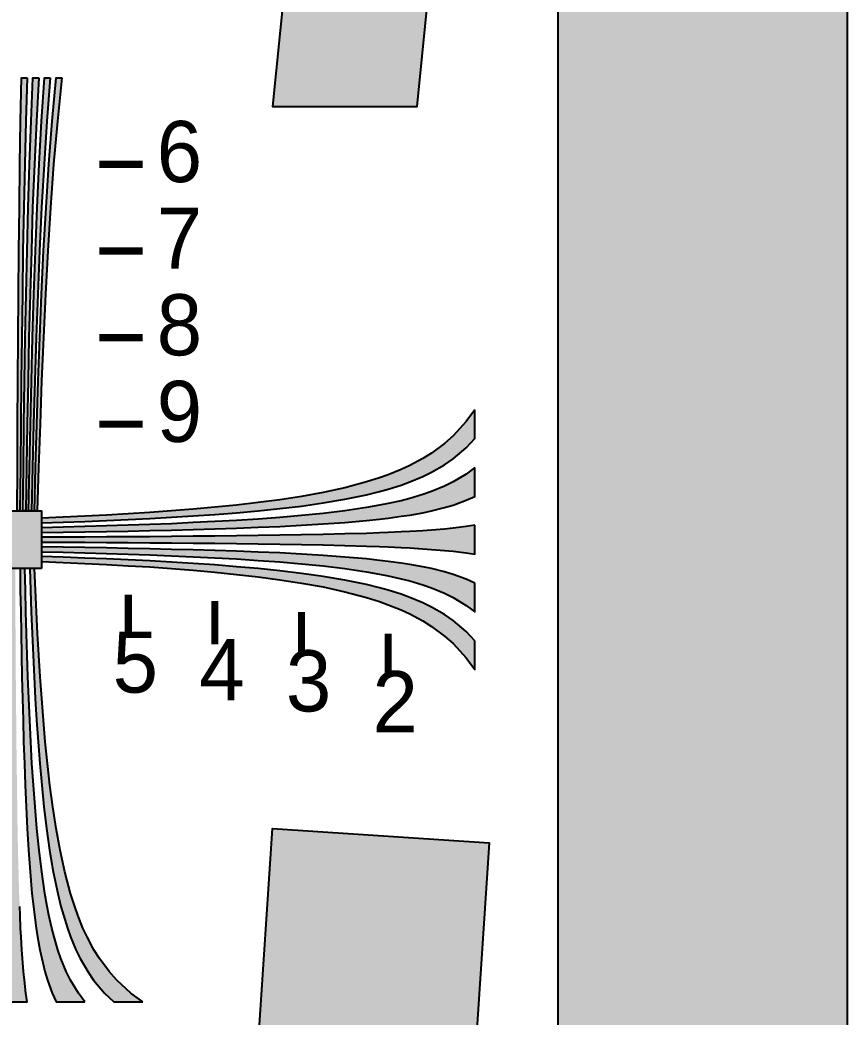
# Model space of a CAD drawing. Header units: millimetres. Extents: x 0 to 297, y 0 to 210.
# Drawn here: x 246.9 to 297, y 32.3 to 92.7 of the extents above; entities that cross this region are included whole.
import ezdxf

# ---------------------------------------------------------------- set-up
doc = ezdxf.new("R2010")
doc.units = ezdxf.units.MM
for name, color, linetype in [('FRAME', 7, 'Continuous'), ('GLUE', 1, 'Continuous'), ('LABELS', 7, 'Continuous'), ('PERIPHERY', 7, 'Continuous'), ('SFR', 7, 'Continuous')]:
    doc.layers.add(name, color=color, linetype=linetype)

msp = doc.modelspace()

# ---------------------------------------------------------------- hatches: boundary and pattern name
at = {"layer": 'FRAME', "true_color": 0x000000}
h = msp.add_hatch(color=7, dxfattribs=at)
h.dxf.hatch_style = 1
h.paths.add_polyline_path([(279.5, 192.5), (297, 192.5), (297, 17.5), (279.5, 17.5), (279.5, 192.5)])
at = {"layer": 'PERIPHERY', "true_color": 0x000000}
h = msp.add_hatch(color=7, dxfattribs=at)
h.dxf.hatch_style = 1
h.paths.add_polyline_path([(247.317, 89.25), (247.238, 86.625), (247.168, 84), (247.116, 81.375), (247.063, 78.75), (247.028, 76.125), (246.984, 73.5), (246.958, 70.875), (246.932, 68.25), (246.905, 65.625), (246.879, 63), (246.704, 63), (246.722, 65.625), (246.73, 68.25), (246.748, 70.875), (246.766, 73.5), (246.792, 76.125), (246.818, 78.75), (246.845, 81.375), (246.879, 84), (246.923, 86.625), (246.967, 89.25), (247.317, 89.25)])
h = msp.add_hatch(color=7, dxfattribs=at)
h.dxf.hatch_style = 1
h.paths.add_polyline_path([(248.017, 89.25), (247.877, 86.625), (247.755, 84), (247.65, 81.375), (247.571, 78.75), (247.492, 76.125), (247.422, 73.5), (247.369, 70.875), (247.317, 68.25), (247.273, 65.625), (247.229, 63), (247.054, 63), (247.089, 65.625), (247.124, 68.25), (247.159, 70.875), (247.203, 73.5), (247.255, 76.125), (247.317, 78.75), (247.387, 81.375), (247.465, 84), (247.553, 86.625), (247.667, 89.25), (248.017, 89.25)])
h = msp.add_hatch(color=7, dxfattribs=at)
h.dxf.hatch_style = 1
h.paths.add_polyline_path([(248.717, 89.25), (248.507, 86.625), (248.34, 84), (248.192, 81.375), (248.07, 78.75), (247.956, 76.125), (247.859, 73.5), (247.781, 70.875), (247.702, 68.25), (247.641, 65.625), (247.58, 63), (247.405, 63), (247.457, 65.625), (247.51, 68.25), (247.571, 70.875), (247.641, 73.5), (247.729, 76.125), (247.816, 78.75), (247.921, 81.375), (248.043, 84), (248.192, 86.625), (248.367, 89.25), (248.717, 89.25)])
h = msp.add_hatch(color=7, dxfattribs=at)
h.dxf.hatch_style = 1
h.paths.add_polyline_path([(249.417, 89.25), (249.146, 86.625), (248.918, 84), (248.735, 81.375), (248.568, 78.75), (248.428, 76.125), (248.297, 73.5), (248.192, 70.875), (248.095, 68.25), (248.008, 65.625), (247.929, 63), (247.754, 63), (247.824, 65.625), (247.903, 68.25), (247.982, 70.875), (248.078, 73.5), (248.192, 76.125), (248.315, 78.75), (248.463, 81.375), (248.629, 84), (248.83, 86.625), (249.067, 89.25), (249.417, 89.25)])
h = msp.add_hatch(color=7, dxfattribs=at)
h.dxf.hatch_style = 1
h.paths.add_polyline_path([(274.442, 69.127), (273.917, 68.409), (273.13, 67.552), (272.605, 67.088), (271.817, 66.502), (271.292, 66.169), (270.505, 65.75), (269.98, 65.505), (269.192, 65.189), (268.667, 65.006), (267.88, 64.752), (266.567, 64.402), (265.255, 64.113), (263.942, 63.877), (262.63, 63.676), (261.317, 63.501), (260.005, 63.352), (258.692, 63.221), (257.38, 63.107), (256.067, 63.002), (254.755, 62.905), (253.442, 62.827), (252.13, 62.748), (250.817, 62.687), (249.504, 62.626), (248.192, 62.564), (248.192, 62.275), (249.504, 62.319), (250.817, 62.363), (252.13, 62.416), (253.442, 62.477), (254.755, 62.538), (256.067, 62.617), (257.38, 62.696), (258.692, 62.783), (260.005, 62.888), (261.317, 63.002), (262.63, 63.133), (263.942, 63.291), (265.255, 63.483), (266.567, 63.702), (267.88, 63.974), (268.667, 64.166), (269.192, 64.315), (269.98, 64.559), (270.505, 64.752), (271.292, 65.076), (271.817, 65.339), (272.605, 65.794), (273.13, 66.152), (273.917, 66.817), (274.442, 67.377), (274.442, 69.127)])
h = msp.add_hatch(color=7, dxfattribs=at)
h.dxf.hatch_style = 1
h.paths.add_polyline_path([(274.442, 65.627), (273.917, 65.233), (273.13, 64.752), (272.605, 64.489), (271.817, 64.166), (271.292, 63.982), (270.505, 63.754), (269.98, 63.614), (269.192, 63.439), (268.667, 63.335), (267.88, 63.194), (266.567, 63.002), (265.255, 62.844), (263.942, 62.713), (262.63, 62.599), (261.317, 62.503), (260.005, 62.416), (258.692, 62.346), (257.38, 62.284), (256.067, 62.223), (254.755, 62.171), (253.442, 62.127), (252.13, 62.083), (250.817, 62.048), (249.504, 62.013), (248.192, 61.978), (248.192, 61.689), (249.504, 61.707), (250.817, 61.733), (252.13, 61.751), (253.442, 61.777), (254.755, 61.803), (256.067, 61.838), (257.38, 61.873), (258.692, 61.908), (260.005, 61.952), (261.317, 62.004), (262.63, 62.057), (263.942, 62.127), (265.255, 62.206), (266.567, 62.302), (267.88, 62.416), (268.667, 62.503), (269.192, 62.564), (269.98, 62.669), (270.505, 62.748), (271.292, 62.888), (271.817, 63.002), (272.605, 63.194), (273.13, 63.352), (273.917, 63.641), (274.442, 63.877), (274.442, 65.627)])
h = msp.add_hatch(color=7, dxfattribs=at)
h.dxf.hatch_style = 1
h.paths.add_polyline_path([(248.192, 59.5), (244.692, 59.5), (244.692, 63), (248.192, 63), (248.192, 59.5)])
h = msp.add_hatch(color=7, dxfattribs=at)
h.dxf.hatch_style = 1
h.paths.add_polyline_path([(274.442, 62.127), (273.917, 62.048), (273.13, 61.952), (272.605, 61.899), (271.817, 61.838), (271.292, 61.794), (270.505, 61.75), (269.98, 61.724), (269.192, 61.689), (268.667, 61.671), (267.88, 61.636), (266.567, 61.602), (265.255, 61.567), (263.942, 61.54), (262.63, 61.523), (261.317, 61.505), (260.005, 61.488), (258.692, 61.47), (257.38, 61.461), (256.067, 61.444), (254.755, 61.435), (253.442, 61.427), (252.13, 61.418), (250.817, 61.409), (249.504, 61.401), (248.192, 61.4), (248.192, 61.103), (249.504, 61.103), (250.817, 61.094), (252.13, 61.086), (253.442, 61.077), (254.755, 61.069), (256.067, 61.06), (257.38, 61.042), (258.692, 61.034), (260.005, 61.016), (261.317, 60.998), (262.63, 60.981), (263.942, 60.963), (265.255, 60.937), (266.567, 60.902), (267.88, 60.867), (268.667, 60.832), (269.192, 60.814), (269.98, 60.78), (270.505, 60.753), (271.292, 60.701), (271.817, 60.666), (272.605, 60.605), (273.13, 60.552), (273.917, 60.456), (274.442, 60.377), (274.442, 62.127)])
h = msp.add_hatch(color=7, dxfattribs=at)
h.dxf.hatch_style = 1
h.paths.add_polyline_path([(274.442, 58.627), (273.917, 58.863), (273.13, 59.152), (272.605, 59.309), (271.817, 59.502), (271.292, 59.607), (270.505, 59.756), (269.98, 59.835), (269.192, 59.94), (268.667, 60.001), (267.88, 60.088), (266.567, 60.202), (265.255, 60.298), (263.942, 60.377), (262.63, 60.447), (261.317, 60.5), (260.005, 60.552), (258.692, 60.596), (257.38, 60.631), (256.067, 60.666), (254.755, 60.701), (253.442, 60.727), (252.13, 60.754), (250.817, 60.771), (249.504, 60.797), (248.192, 60.815), (248.192, 60.526), (249.504, 60.491), (250.817, 60.456), (252.13, 60.422), (253.442, 60.378), (254.755, 60.334), (256.067, 60.281), (257.38, 60.22), (258.692, 60.159), (260.005, 60.089), (261.317, 60.001), (262.63, 59.905), (263.942, 59.791), (265.255, 59.66), (266.567, 59.502), (267.88, 59.309), (268.667, 59.17), (269.192, 59.065), (269.98, 58.89), (270.505, 58.749), (271.292, 58.513), (271.817, 58.338), (272.605, 58.014), (273.13, 57.752), (273.917, 57.271), (274.442, 56.877), (274.442, 58.627)])
h = msp.add_hatch(color=7, dxfattribs=at)
h.dxf.hatch_style = 1
h.paths.add_polyline_path([(274.442, 55.126), (273.917, 55.686), (273.13, 56.351), (272.605, 56.71), (271.817, 57.165), (271.292, 57.419), (270.505, 57.751), (269.98, 57.944), (269.192, 58.189), (268.667, 58.337), (267.88, 58.53), (266.567, 58.801), (265.255, 59.02), (263.942, 59.212), (262.63, 59.37), (261.317, 59.502), (260.005, 59.615), (258.692, 59.72), (257.38, 59.808), (256.067, 59.887), (254.755, 59.965), (253.442, 60.026), (252.13, 60.088), (250.817, 60.14), (249.504, 60.184), (248.192, 60.228), (248.192, 59.939), (249.504, 59.878), (250.817, 59.817), (252.13, 59.756), (253.442, 59.677), (254.755, 59.598), (256.067, 59.502), (257.38, 59.397), (258.692, 59.282), (260.005, 59.151), (261.317, 59.003), (262.63, 58.828), (263.942, 58.627), (265.255, 58.39), (266.567, 58.101), (267.88, 57.751), (268.667, 57.498), (269.192, 57.314), (269.98, 56.999), (270.505, 56.753), (271.292, 56.325), (271.817, 56.001), (272.605, 55.415), (273.13, 54.951), (273.917, 54.094), (274.442, 53.376), (274.442, 55.126)])
h = msp.add_hatch(color=7, dxfattribs=at)
h.dxf.hatch_style = 1
h.paths.add_polyline_path([(247.321, 33.25), (247.242, 33.775), (247.146, 34.563), (247.093, 35.088), (247.032, 35.875), (246.988, 36.4), (246.944, 37.188), (246.918, 37.713), (246.883, 38.5), (246.865, 39.025), (246.83, 39.813), (246.795, 41.125), (246.76, 42.438), (246.734, 43.75), (246.717, 45.063), (246.699, 46.375), (246.682, 47.688), (246.664, 49), (246.655, 50.313), (246.637, 51.625), (246.629, 52.938), (246.62, 54.25), (246.612, 55.563), (246.603, 56.875), (246.595, 58.188), (246.594, 59.5), (246.297, 59.5), (246.297, 58.188), (246.288, 56.875), (246.279, 55.563), (246.271, 54.25), (246.262, 52.938), (246.254, 51.625), (246.236, 50.313), (246.227, 49), (246.21, 47.688), (246.192, 46.375), (246.174, 45.063), (246.157, 43.75), (246.13, 42.438), (246.095, 41.125), (246.061, 39.813), (246.026, 39.025), (246.008, 38.5), (245.973, 37.713), (245.947, 37.188), (245.895, 36.4), (245.859, 35.875), (245.798, 35.088), (245.746, 34.563), (245.649, 33.775), (245.571, 33.25), (247.321, 33.25)])
h = msp.add_hatch(color=7, dxfattribs=at)
h.dxf.hatch_style = 1
h.paths.add_polyline_path([(250.821, 33.25), (250.427, 33.775), (249.946, 34.563), (249.683, 35.088), (249.359, 35.875), (249.175, 36.4), (248.948, 37.188), (248.808, 37.713), (248.633, 38.5), (248.528, 39.025), (248.388, 39.813), (248.196, 41.125), (248.038, 42.438), (247.907, 43.75), (247.793, 45.063), (247.697, 46.375), (247.609, 47.688), (247.539, 49), (247.478, 50.313), (247.417, 51.625), (247.364, 52.938), (247.32, 54.25), (247.277, 55.563), (247.242, 56.875), (247.207, 58.188), (247.171, 59.5), (246.883, 59.5), (246.901, 58.188), (246.927, 56.875), (246.944, 55.563), (246.971, 54.25), (246.997, 52.938), (247.032, 51.625), (247.067, 50.313), (247.101, 49), (247.146, 47.688), (247.198, 46.375), (247.251, 45.063), (247.321, 43.75), (247.4, 42.438), (247.496, 41.125), (247.609, 39.813), (247.697, 39.025), (247.758, 38.5), (247.863, 37.713), (247.942, 37.188), (248.082, 36.4), (248.196, 35.875), (248.388, 35.088), (248.546, 34.563), (248.835, 33.775), (249.071, 33.25), (250.821, 33.25)])
h = msp.add_hatch(color=7, dxfattribs=at)
h.dxf.hatch_style = 1
h.paths.add_polyline_path([(254.321, 33.25), (253.603, 33.775), (252.746, 34.563), (252.282, 35.088), (251.696, 35.875), (251.363, 36.4), (250.944, 37.188), (250.698, 37.713), (250.384, 38.5), (250.2, 39.025), (249.946, 39.813), (249.596, 41.125), (249.307, 42.438), (249.071, 43.75), (248.87, 45.063), (248.695, 46.375), (248.546, 47.688), (248.415, 49), (248.301, 50.313), (248.196, 51.625), (248.1, 52.938), (248.021, 54.25), (247.942, 55.563), (247.881, 56.875), (247.819, 58.188), (247.758, 59.5), (247.469, 59.5), (247.513, 58.188), (247.557, 56.875), (247.61, 55.563), (247.671, 54.25), (247.732, 52.938), (247.811, 51.625), (247.89, 50.313), (247.977, 49), (248.082, 47.688), (248.196, 46.375), (248.327, 45.063), (248.485, 43.75), (248.678, 42.438), (248.896, 41.125), (249.168, 39.813), (249.36, 39.025), (249.509, 38.5), (249.754, 37.713), (249.946, 37.188), (250.27, 36.4), (250.533, 35.875), (250.987, 35.088), (251.346, 34.563), (252.011, 33.775), (252.571, 33.25), (254.321, 33.25)])
at = {"layer": 'SFR', "true_color": 0x000000}
h = msp.add_hatch(color=7, dxfattribs=at)
h.dxf.hatch_style = 1
h.paths.add_polyline_path([(221.942, 122.5), (218.442, 87.5), (227.192, 87.5), (228.682, 102.401), (263.336, 98.935), (262.193, 87.499), (270.942, 87.499), (274.443, 122.499), (265.692, 122.499), (264.202, 107.598), (229.549, 111.064), (230.692, 122.499), (221.942, 122.499), (221.942, 122.5)])
h = msp.add_hatch(color=7, dxfattribs=at)
h.dxf.hatch_style = 1
h.paths.add_polyline_path([(274.442, 29.749), (261.317, 30.625), (262.192, 43.75), (275.317, 42.875), (274.442, 29.749)])

# ---------------------------------------------------------------- linework, layer by layer
at = {"layer": 'FRAME', "color": 250}
msp.add_lwpolyline([(279.5, 192.5), (297, 192.5), (297, 17.5), (279.5, 17.5), (279.5, 192.5)], close=True, dxfattribs=at)
at = {"layer": 'FRAME', "color": 250, "true_color": 0x000000}
for points in [[(279.5, 192.5), (279.5, 17.5), (297, 17.5)], [(297, 17.5), (297, 192.5), (279.5, 192.5)]]:
    msp.add_solid(points, dxfattribs=at)
at = {"layer": 'GLUE', "color": 1, "lineweight": 18}
msp.add_lwpolyline([(0, 0), (297, 0), (297, 210), (0, 210), (0, 0)], dxfattribs=at)
at = {"layer": 'PERIPHERY', "color": 250}
for points in [[(247.317, 89.25), (247.238, 86.625), (247.168, 84), (247.116, 81.375), (247.063, 78.75), (247.028, 76.125), (246.984, 73.5), (246.958, 70.875), (246.932, 68.25), (246.905, 65.625), (246.879, 63), (246.704, 63), (246.722, 65.625), (246.73, 68.25), (246.748, 70.875), (246.766, 73.5), (246.792, 76.125), (246.818, 78.75), (246.845, 81.375), (246.879, 84), (246.923, 86.625), (246.967, 89.25), (247.317, 89.25)], [(248.017, 89.25), (247.877, 86.625), (247.755, 84), (247.65, 81.375), (247.571, 78.75), (247.492, 76.125), (247.422, 73.5), (247.369, 70.875), (247.317, 68.25), (247.273, 65.625), (247.229, 63), (247.054, 63), (247.089, 65.625), (247.124, 68.25), (247.159, 70.875), (247.203, 73.5), (247.255, 76.125), (247.317, 78.75), (247.387, 81.375), (247.465, 84), (247.553, 86.625), (247.667, 89.25), (248.017, 89.25)], [(248.717, 89.25), (248.507, 86.625), (248.34, 84), (248.192, 81.375), (248.07, 78.75), (247.956, 76.125), (247.859, 73.5), (247.781, 70.875), (247.702, 68.25), (247.641, 65.625), (247.58, 63), (247.405, 63), (247.457, 65.625), (247.51, 68.25), (247.571, 70.875), (247.641, 73.5), (247.729, 76.125), (247.816, 78.75), (247.921, 81.375), (248.043, 84), (248.192, 86.625), (248.367, 89.25), (248.717, 89.25)], [(249.417, 89.25), (249.146, 86.625), (248.918, 84), (248.735, 81.375), (248.568, 78.75), (248.428, 76.125), (248.297, 73.5), (248.192, 70.875), (248.095, 68.25), (248.008, 65.625), (247.929, 63), (247.754, 63), (247.824, 65.625), (247.903, 68.25), (247.982, 70.875), (248.078, 73.5), (248.192, 76.125), (248.315, 78.75), (248.463, 81.375), (248.629, 84), (248.83, 86.625), (249.067, 89.25), (249.417, 89.25)], [(274.442, 69.127), (273.917, 68.409), (273.13, 67.552), (272.605, 67.088), (271.817, 66.502), (271.292, 66.169), (270.505, 65.75), (269.98, 65.505), (269.192, 65.189), (268.667, 65.006), (267.88, 64.752), (266.567, 64.402), (265.255, 64.113), (263.942, 63.877), (262.63, 63.676), (261.317, 63.501), (260.005, 63.352), (258.692, 63.221), (257.38, 63.107), (256.067, 63.002), (254.755, 62.905), (253.442, 62.827), (252.13, 62.748), (250.817, 62.687), (249.504, 62.626), (248.192, 62.564), (248.192, 62.275), (249.504, 62.319), (250.817, 62.363), (252.13, 62.416), (253.442, 62.477), (254.755, 62.538), (256.067, 62.617), (257.38, 62.696), (258.692, 62.783), (260.005, 62.888), (261.317, 63.002), (262.63, 63.133), (263.942, 63.291), (265.255, 63.483), (266.567, 63.702), (267.88, 63.974), (268.667, 64.166), (269.192, 64.315), (269.98, 64.559), (270.505, 64.752), (271.292, 65.076), (271.817, 65.339), (272.605, 65.794), (273.13, 66.152), (273.917, 66.817), (274.442, 67.377), (274.442, 69.127)], [(274.442, 65.627), (273.917, 65.233), (273.13, 64.752), (272.605, 64.489), (271.817, 64.166), (271.292, 63.982), (270.505, 63.754), (269.98, 63.614), (269.192, 63.439), (268.667, 63.335), (267.88, 63.194), (266.567, 63.002), (265.255, 62.844), (263.942, 62.713), (262.63, 62.599), (261.317, 62.503), (260.005, 62.416), (258.692, 62.346), (257.38, 62.284), (256.067, 62.223), (254.755, 62.171), (253.442, 62.127), (252.13, 62.083), (250.817, 62.048), (249.504, 62.013), (248.192, 61.978), (248.192, 61.689), (249.504, 61.707), (250.817, 61.733), (252.13, 61.751), (253.442, 61.777), (254.755, 61.803), (256.067, 61.838), (257.38, 61.873), (258.692, 61.908), (260.005, 61.952), (261.317, 62.004), (262.63, 62.057), (263.942, 62.127), (265.255, 62.206), (266.567, 62.302), (267.88, 62.416), (268.667, 62.503), (269.192, 62.564), (269.98, 62.669), (270.505, 62.748), (271.292, 62.888), (271.817, 63.002), (272.605, 63.194), (273.13, 63.352), (273.917, 63.641), (274.442, 63.877), (274.442, 65.627)], [(248.192, 59.5), (244.692, 59.5), (244.692, 63), (248.192, 63), (248.192, 59.5)], [(274.442, 62.127), (273.917, 62.048), (273.13, 61.952), (272.605, 61.899), (271.817, 61.838), (271.292, 61.794), (270.505, 61.75), (269.98, 61.724), (269.192, 61.689), (268.667, 61.671), (267.88, 61.636), (266.567, 61.602), (265.255, 61.567), (263.942, 61.54), (262.63, 61.523), (261.317, 61.505), (260.005, 61.488), (258.692, 61.47), (257.38, 61.461), (256.067, 61.444), (254.755, 61.435), (253.442, 61.427), (252.13, 61.418), (250.817, 61.409), (249.504, 61.401), (248.192, 61.4), (248.192, 61.103), (249.504, 61.103), (250.817, 61.094), (252.13, 61.086), (253.442, 61.077), (254.755, 61.069), (256.067, 61.06), (257.38, 61.042), (258.692, 61.034), (260.005, 61.016), (261.317, 60.998), (262.63, 60.981), (263.942, 60.963), (265.255, 60.937), (266.567, 60.902), (267.88, 60.867), (268.667, 60.832), (269.192, 60.814), (269.98, 60.78), (270.505, 60.753), (271.292, 60.701), (271.817, 60.666), (272.605, 60.605), (273.13, 60.552), (273.917, 60.456), (274.442, 60.377), (274.442, 62.127)], [(274.442, 58.627), (273.917, 58.863), (273.13, 59.152), (272.605, 59.309), (271.817, 59.502), (271.292, 59.607), (270.505, 59.756), (269.98, 59.835), (269.192, 59.94), (268.667, 60.001), (267.88, 60.088), (266.567, 60.202), (265.255, 60.298), (263.942, 60.377), (262.63, 60.447), (261.317, 60.5), (260.005, 60.552), (258.692, 60.596), (257.38, 60.631), (256.067, 60.666), (254.755, 60.701), (253.442, 60.727), (252.13, 60.754), (250.817, 60.771), (249.504, 60.797), (248.192, 60.815), (248.192, 60.526), (249.504, 60.491), (250.817, 60.456), (252.13, 60.422), (253.442, 60.378), (254.755, 60.334), (256.067, 60.281), (257.38, 60.22), (258.692, 60.159), (260.005, 60.089), (261.317, 60.001), (262.63, 59.905), (263.942, 59.791), (265.255, 59.66), (266.567, 59.502), (267.88, 59.309), (268.667, 59.17), (269.192, 59.065), (269.98, 58.89), (270.505, 58.749), (271.292, 58.513), (271.817, 58.338), (272.605, 58.014), (273.13, 57.752), (273.917, 57.271), (274.442, 56.877), (274.442, 58.627)], [(274.442, 55.126), (273.917, 55.686), (273.13, 56.351), (272.605, 56.71), (271.817, 57.165), (271.292, 57.419), (270.505, 57.751), (269.98, 57.944), (269.192, 58.189), (268.667, 58.337), (267.88, 58.53), (266.567, 58.801), (265.255, 59.02), (263.942, 59.212), (262.63, 59.37), (261.317, 59.502), (260.005, 59.615), (258.692, 59.72), (257.38, 59.808), (256.067, 59.887), (254.755, 59.965), (253.442, 60.026), (252.13, 60.088), (250.817, 60.14), (249.504, 60.184), (248.192, 60.228), (248.192, 59.939), (249.504, 59.878), (250.817, 59.817), (252.13, 59.756), (253.442, 59.677), (254.755, 59.598), (256.067, 59.502), (257.38, 59.397), (258.692, 59.282), (260.005, 59.151), (261.317, 59.003), (262.63, 58.828), (263.942, 58.627), (265.255, 58.39), (266.567, 58.101), (267.88, 57.751), (268.667, 57.498), (269.192, 57.314), (269.98, 56.999), (270.505, 56.753), (271.292, 56.325), (271.817, 56.001), (272.605, 55.415), (273.13, 54.951), (273.917, 54.094), (274.442, 53.376), (274.442, 55.126)], [(250.821, 33.25), (250.427, 33.775), (249.946, 34.563), (249.683, 35.088), (249.359, 35.875), (249.175, 36.4), (248.948, 37.188), (248.808, 37.713), (248.633, 38.5), (248.528, 39.025), (248.388, 39.813), (248.196, 41.125), (248.038, 42.438), (247.907, 43.75), (247.793, 45.063), (247.697, 46.375), (247.609, 47.688), (247.539, 49), (247.478, 50.313), (247.417, 51.625), (247.364, 52.938), (247.32, 54.25), (247.277, 55.563), (247.242, 56.875), (247.207, 58.188), (247.171, 59.5), (246.883, 59.5), (246.901, 58.188), (246.927, 56.875), (246.944, 55.563), (246.971, 54.25), (246.997, 52.938), (247.032, 51.625), (247.067, 50.313), (247.101, 49), (247.146, 47.688), (247.198, 46.375), (247.251, 45.063), (247.321, 43.75), (247.4, 42.438), (247.496, 41.125), (247.609, 39.813), (247.697, 39.025), (247.758, 38.5), (247.863, 37.713), (247.942, 37.188), (248.082, 36.4), (248.196, 35.875), (248.388, 35.088), (248.546, 34.563), (248.835, 33.775), (249.071, 33.25), (250.821, 33.25)], [(254.321, 33.25), (253.603, 33.775), (252.746, 34.563), (252.282, 35.088), (251.696, 35.875), (251.363, 36.4), (250.944, 37.188), (250.698, 37.713), (250.384, 38.5), (250.2, 39.025), (249.946, 39.813), (249.596, 41.125), (249.307, 42.438), (249.071, 43.75), (248.87, 45.063), (248.695, 46.375), (248.546, 47.688), (248.415, 49), (248.301, 50.313), (248.196, 51.625), (248.1, 52.938), (248.021, 54.25), (247.942, 55.563), (247.881, 56.875), (247.819, 58.188), (247.758, 59.5), (247.469, 59.5), (247.513, 58.188), (247.557, 56.875), (247.61, 55.563), (247.671, 54.25), (247.732, 52.938), (247.811, 51.625), (247.89, 50.313), (247.977, 49), (248.082, 47.688), (248.196, 46.375), (248.327, 45.063), (248.485, 43.75), (248.678, 42.438), (248.896, 41.125), (249.168, 39.813), (249.36, 39.025), (249.509, 38.5), (249.754, 37.713), (249.946, 37.188), (250.27, 36.4), (250.533, 35.875), (250.987, 35.088), (251.346, 34.563), (252.011, 33.775), (252.571, 33.25), (254.321, 33.25)]]:
    msp.add_lwpolyline(points, close=True, dxfattribs=at)
at = {"layer": 'PERIPHERY', "color": 250, "lineweight": 35, "const_width": 0.437}
for points in [[(254.317, 84), (251.692, 84)], [(254.317, 78.75), (251.692, 78.75)], [(254.317, 73.5), (251.692, 73.5)], [(254.317, 68.25), (251.692, 68.25)], [(253.442, 57.926), (253.442, 55.301)], [(258.692, 57.533), (258.692, 54.908)], [(263.942, 56.876), (263.942, 54.251)], [(269.192, 55.564), (269.192, 52.939)]]:
    msp.add_lwpolyline(points, dxfattribs=at)
at = {"layer": 'PERIPHERY', "color": 250}
msp.add_lwpolyline([(245.571, 33.25), (247.321, 33.25), (247.321, 33.25), (247.242, 33.775), (247.146, 34.563), (247.093, 35.088), (247.032, 35.875), (246.988, 36.4), (246.944, 37.188), (246.918, 37.713), (246.883, 38.5), (246.865, 39.025)], dxfattribs=at)
at = {"layer": 'PERIPHERY', "color": 250, "true_color": 0x000000}
for points in [[(247.317, 89.25), (246.766, 73.5), (246.748, 70.875)], [(246.748, 70.875), (247.238, 86.625), (247.317, 89.25)], [(247.317, 89.25), (246.792, 76.125), (246.766, 73.5)], [(247.317, 89.25), (246.818, 78.75), (246.792, 76.125)], [(247.317, 89.25), (246.845, 81.375), (246.818, 78.75)], [(247.317, 89.25), (246.879, 84), (246.845, 81.375)], [(247.317, 89.25), (246.923, 86.625), (246.879, 84)], [(247.317, 89.25), (246.967, 89.25), (246.923, 86.625)], [(248.017, 89.25), (247.317, 78.75), (247.255, 76.125)], [(247.255, 76.125), (247.877, 86.625), (248.017, 89.25)], [(248.017, 89.25), (247.387, 81.375), (247.317, 78.75)], [(248.017, 89.25), (247.465, 84), (247.387, 81.375)], [(248.017, 89.25), (247.553, 86.625), (247.465, 84)], [(248.017, 89.25), (247.667, 89.25), (247.553, 86.625)], [(248.717, 89.25), (247.921, 81.375), (247.816, 78.75)], [(247.816, 78.75), (248.507, 86.625), (248.717, 89.25)], [(248.717, 89.25), (248.043, 84), (247.921, 81.375)], [(248.717, 89.25), (248.192, 86.625), (248.043, 84)], [(248.717, 89.25), (248.367, 89.25), (248.192, 86.625)], [(249.417, 89.25), (248.463, 81.375), (248.315, 78.75)], [(248.315, 78.75), (249.146, 86.625), (249.417, 89.25)], [(249.417, 89.25), (248.629, 84), (248.463, 81.375)], [(249.417, 89.25), (248.83, 86.625), (248.629, 84)], [(249.417, 89.25), (249.067, 89.25), (248.83, 86.625)], [(246.748, 70.875), (247.168, 84), (247.238, 86.625)], [(247.255, 76.125), (247.755, 84), (247.877, 86.625)], [(247.816, 78.75), (248.34, 84), (248.507, 86.625)], [(248.315, 78.75), (248.918, 84), (249.146, 86.625)], [(246.748, 70.875), (247.116, 81.375), (247.168, 84)], [(247.255, 76.125), (247.65, 81.375), (247.755, 84)], [(247.816, 78.75), (248.192, 81.375), (248.34, 84)], [(248.315, 78.75), (248.735, 81.375), (248.918, 84)], [(246.748, 70.875), (247.063, 78.75), (247.116, 81.375)], [(247.255, 76.125), (247.571, 78.75), (247.65, 81.375)], [(247.816, 78.75), (248.07, 78.75), (248.192, 81.375)], [(248.315, 78.75), (248.568, 78.75), (248.735, 81.375)], [(246.748, 70.875), (247.028, 76.125), (247.063, 78.75)], [(247.255, 76.125), (247.492, 76.125), (247.571, 78.75)], [(247.816, 78.75), (247.457, 65.625), (247.405, 63)], [(247.816, 78.75), (247.405, 63), (247.58, 63)], [(247.816, 78.75), (247.51, 68.25), (247.457, 65.625)], [(247.816, 78.75), (247.571, 70.875), (247.51, 68.25)], [(247.816, 78.75), (247.729, 76.125), (247.571, 70.875)], [(247.816, 78.75), (247.58, 63), (247.641, 65.625)], [(247.816, 78.75), (247.641, 65.625), (247.702, 68.25)], [(247.816, 78.75), (247.702, 68.25), (247.781, 70.875)], [(248.315, 78.75), (247.824, 65.625), (247.754, 63)], [(248.315, 78.75), (247.754, 63), (247.929, 63)], [(247.816, 78.75), (247.781, 70.875), (247.859, 73.5)], [(247.816, 78.75), (247.859, 73.5), (247.956, 76.125)], [(247.816, 78.75), (247.956, 76.125), (248.07, 78.75)], [(248.315, 78.75), (247.903, 68.25), (247.824, 65.625)], [(248.315, 78.75), (247.982, 70.875), (247.903, 68.25)], [(248.315, 78.75), (247.929, 63), (248.008, 65.625)], [(248.315, 78.75), (248.078, 73.5), (247.982, 70.875)], [(248.315, 78.75), (248.008, 65.625), (248.095, 68.25)], [(248.315, 78.75), (248.192, 76.125), (248.078, 73.5)], [(248.315, 78.75), (248.095, 68.25), (248.192, 70.875)], [(248.315, 78.75), (248.192, 70.875), (248.297, 73.5)], [(248.315, 78.75), (248.297, 73.5), (248.428, 76.125)], [(248.315, 78.75), (248.428, 76.125), (248.568, 78.75)], [(246.748, 70.875), (246.984, 73.5), (247.028, 76.125)], [(247.255, 76.125), (247.089, 65.625), (247.054, 63)], [(247.255, 76.125), (247.054, 63), (247.229, 63)], [(247.255, 76.125), (247.124, 68.25), (247.089, 65.625)], [(247.255, 76.125), (247.159, 70.875), (247.124, 68.25)], [(247.255, 76.125), (247.203, 73.5), (247.159, 70.875)], [(247.255, 76.125), (247.229, 63), (247.273, 65.625)], [(247.255, 76.125), (247.273, 65.625), (247.317, 68.25)], [(247.255, 76.125), (247.317, 68.25), (247.369, 70.875)], [(247.255, 76.125), (247.369, 70.875), (247.422, 73.5)], [(247.255, 76.125), (247.422, 73.5), (247.492, 76.125)], [(247.729, 76.125), (247.641, 73.5), (247.571, 70.875)], [(246.748, 70.875), (246.958, 70.875), (246.984, 73.5)], [(246.748, 70.875), (246.879, 63), (246.905, 65.625)], [(246.748, 70.875), (246.905, 65.625), (246.932, 68.25)], [(246.748, 70.875), (246.932, 68.25), (246.958, 70.875)], [(274.442, 67.377), (274.442, 69.127), (273.917, 68.409)], [(274.442, 67.377), (273.917, 68.409), (273.13, 67.552)], [(274.442, 67.377), (269.98, 65.505), (265.255, 63.483)], [(274.442, 67.377), (265.255, 63.483), (266.567, 63.702)], [(274.442, 67.377), (266.567, 63.702), (267.88, 63.974)], [(274.442, 67.377), (267.88, 63.974), (268.667, 64.166)], [(274.442, 67.377), (268.667, 64.166), (269.192, 64.315)], [(274.442, 67.377), (269.192, 64.315), (269.98, 64.559)], [(274.442, 67.377), (270.505, 65.75), (269.98, 65.505)], [(274.442, 67.377), (269.98, 64.559), (270.505, 64.752)], [(274.442, 67.377), (271.292, 66.169), (270.505, 65.75)], [(274.442, 67.377), (270.505, 64.752), (271.292, 65.076)], [(274.442, 67.377), (271.817, 66.502), (271.292, 66.169)], [(274.442, 67.377), (271.292, 65.076), (271.817, 65.339)], [(274.442, 67.377), (272.605, 67.088), (271.817, 66.502)], [(274.442, 67.377), (271.817, 65.339), (272.605, 65.794)], [(274.442, 67.377), (273.13, 67.552), (272.605, 67.088)], [(274.442, 67.377), (272.605, 65.794), (273.13, 66.152)], [(273.13, 66.152), (273.917, 66.817), (274.442, 67.377)], [(269.98, 65.505), (269.192, 65.189), (265.255, 63.483)], [(274.442, 63.877), (274.442, 65.627), (273.917, 65.233)], [(267.88, 64.752), (266.567, 64.402), (262.63, 63.133)], [(267.88, 64.752), (262.63, 63.133), (263.942, 63.291)], [(269.192, 65.189), (268.667, 65.006), (263.942, 63.291)], [(269.192, 65.189), (263.942, 63.291), (265.255, 63.483)], [(268.667, 65.006), (267.88, 64.752), (263.942, 63.291)], [(274.442, 63.877), (273.13, 64.752), (272.605, 64.489)], [(274.442, 63.877), (273.917, 65.233), (273.13, 64.752)], [(265.255, 64.113), (263.942, 63.877), (258.692, 62.783)], [(265.255, 64.113), (258.692, 62.783), (260.005, 62.888)], [(266.567, 64.402), (265.255, 64.113), (260.005, 62.888)], [(266.567, 64.402), (260.005, 62.888), (261.317, 63.002)], [(266.567, 64.402), (261.317, 63.002), (262.63, 63.133)], [(274.442, 63.877), (271.817, 64.166), (271.292, 63.982)], [(274.442, 63.877), (272.605, 64.489), (271.817, 64.166)], [(261.317, 63.501), (260.005, 63.352), (252.13, 62.416)], [(261.317, 63.501), (252.13, 62.416), (253.442, 62.477)], [(261.317, 63.501), (253.442, 62.477), (254.755, 62.538)], [(262.63, 63.676), (261.317, 63.501), (254.755, 62.538)], [(262.63, 63.676), (254.755, 62.538), (256.067, 62.617)], [(263.942, 63.877), (262.63, 63.676), (256.067, 62.617)], [(263.942, 63.877), (256.067, 62.617), (257.38, 62.696)], [(263.942, 63.877), (257.38, 62.696), (258.692, 62.783)], [(274.442, 63.877), (265.255, 62.844), (257.38, 61.873)], [(274.442, 63.877), (257.38, 61.873), (258.692, 61.908)], [(274.442, 63.877), (258.692, 61.908), (260.005, 61.952)], [(274.442, 63.877), (260.005, 61.952), (261.317, 62.004)], [(274.442, 63.877), (261.317, 62.004), (262.63, 62.057)], [(274.442, 63.877), (262.63, 62.057), (263.942, 62.127)], [(274.442, 63.877), (263.942, 62.127), (265.255, 62.206)], [(274.442, 63.877), (266.567, 63.002), (265.255, 62.844)], [(274.442, 63.877), (265.255, 62.206), (266.567, 62.302)], [(274.442, 63.877), (267.88, 63.194), (266.567, 63.002)], [(274.442, 63.877), (266.567, 62.302), (267.88, 62.416)], [(274.442, 63.877), (268.667, 63.335), (267.88, 63.194)], [(274.442, 63.877), (267.88, 62.416), (268.667, 62.503)], [(274.442, 63.877), (269.192, 63.439), (268.667, 63.335)], [(274.442, 63.877), (268.667, 62.503), (269.192, 62.564)], [(274.442, 63.877), (269.98, 63.614), (269.192, 63.439)], [(274.442, 63.877), (269.192, 62.564), (269.98, 62.669)], [(274.442, 63.877), (270.505, 63.754), (269.98, 63.614)], [(274.442, 63.877), (269.98, 62.669), (270.505, 62.748)], [(274.442, 63.877), (271.292, 63.982), (270.505, 63.754)], [(274.442, 63.877), (270.505, 62.748), (271.292, 62.888)], [(274.442, 63.877), (271.292, 62.888), (271.817, 63.002)], [(274.442, 63.877), (271.817, 63.002), (272.605, 63.194)], [(274.442, 63.877), (272.605, 63.194), (273.13, 63.352)], [(273.13, 63.352), (273.917, 63.641), (274.442, 63.877)], [(248.192, 59.5), (248.192, 63), (244.692, 63)], [(244.692, 63), (244.692, 59.5), (248.192, 59.5)], [(258.692, 63.221), (257.38, 63.107), (248.192, 62.275)], [(258.692, 63.221), (248.192, 62.275), (249.504, 62.319)], [(257.38, 63.107), (256.067, 63.002), (248.192, 62.275)], [(256.067, 63.002), (254.755, 62.905), (248.192, 62.275)], [(254.755, 62.905), (253.442, 62.827), (248.192, 62.275)], [(258.692, 63.221), (249.504, 62.319), (250.817, 62.363)], [(260.005, 63.352), (258.692, 63.221), (250.817, 62.363)], [(260.005, 63.352), (250.817, 62.363), (252.13, 62.416)], [(253.442, 62.827), (252.13, 62.748), (248.192, 62.275)], [(252.13, 62.748), (249.504, 62.626), (248.192, 62.564)], [(252.13, 62.748), (248.192, 62.564), (248.192, 62.275)], [(260.005, 62.416), (258.692, 62.346), (248.192, 61.689)], [(260.005, 62.416), (248.192, 61.689), (249.504, 61.707)], [(258.692, 62.346), (257.38, 62.284), (248.192, 61.689)], [(257.38, 62.284), (256.067, 62.223), (248.192, 61.689)], [(252.13, 62.748), (250.817, 62.687), (249.504, 62.626)], [(261.317, 62.503), (260.005, 62.416), (249.504, 61.707)], [(261.317, 62.503), (249.504, 61.707), (250.817, 61.733)], [(261.317, 62.503), (250.817, 61.733), (252.13, 61.751)], [(262.63, 62.599), (261.317, 62.503), (252.13, 61.751)], [(262.63, 62.599), (252.13, 61.751), (253.442, 61.777)], [(263.942, 62.713), (262.63, 62.599), (253.442, 61.777)], [(263.942, 62.713), (253.442, 61.777), (254.755, 61.803)], [(263.942, 62.713), (254.755, 61.803), (256.067, 61.838)], [(265.255, 62.844), (263.942, 62.713), (256.067, 61.838)], [(265.255, 62.844), (256.067, 61.838), (257.38, 61.873)], [(256.067, 62.223), (254.755, 62.171), (248.192, 61.689)], [(254.755, 62.171), (253.442, 62.127), (248.192, 61.689)], [(253.442, 62.127), (252.13, 62.083), (248.192, 61.689)], [(252.13, 62.083), (250.817, 62.048), (248.192, 61.978)], [(252.13, 62.083), (248.192, 61.978), (248.192, 61.689)], [(250.817, 62.048), (249.504, 62.013), (248.192, 61.978)], [(274.442, 60.377), (267.88, 61.636), (266.567, 61.602)], [(274.442, 60.377), (268.667, 61.671), (267.88, 61.636)], [(274.442, 60.377), (269.192, 61.689), (268.667, 61.671)], [(274.442, 60.377), (269.98, 61.724), (269.192, 61.689)], [(274.442, 60.377), (270.505, 61.75), (269.98, 61.724)], [(274.442, 60.377), (271.292, 61.794), (270.505, 61.75)], [(274.442, 60.377), (271.817, 61.838), (271.292, 61.794)], [(274.442, 60.377), (272.605, 61.899), (271.817, 61.838)], [(274.442, 60.377), (273.13, 61.952), (272.605, 61.899)], [(274.442, 60.377), (273.917, 62.048), (273.13, 61.952)], [(274.442, 60.377), (274.442, 62.127), (273.917, 62.048)], [(266.567, 61.602), (265.255, 61.567), (248.192, 61.103)], [(266.567, 61.602), (248.192, 61.103), (249.504, 61.103)], [(265.255, 61.567), (263.942, 61.54), (248.192, 61.103)], [(263.942, 61.54), (262.63, 61.523), (248.192, 61.103)], [(262.63, 61.523), (261.317, 61.505), (248.192, 61.103)], [(261.317, 61.505), (260.005, 61.488), (248.192, 61.103)], [(260.005, 61.488), (258.692, 61.47), (248.192, 61.103)], [(258.692, 61.47), (256.067, 61.444), (248.192, 61.103)], [(256.067, 61.444), (254.755, 61.435), (248.192, 61.103)], [(254.755, 61.435), (253.442, 61.427), (248.192, 61.103)], [(253.442, 61.427), (252.13, 61.418), (248.192, 61.103)], [(252.13, 61.418), (250.817, 61.409), (248.192, 61.103)], [(250.817, 61.409), (249.504, 61.401), (248.192, 61.103)], [(249.504, 61.401), (248.192, 61.4), (248.192, 61.103)], [(266.567, 61.602), (249.504, 61.103), (250.817, 61.094)], [(266.567, 61.602), (250.817, 61.094), (252.13, 61.086)], [(266.567, 61.602), (252.13, 61.086), (253.442, 61.077)], [(266.567, 61.602), (253.442, 61.077), (254.755, 61.069)], [(266.567, 61.602), (254.755, 61.069), (256.067, 61.06)], [(266.567, 61.602), (256.067, 61.06), (257.38, 61.042)], [(258.692, 61.47), (257.38, 61.461), (256.067, 61.444)], [(266.567, 61.602), (257.38, 61.042), (258.692, 61.034)], [(266.567, 61.602), (258.692, 61.034), (260.005, 61.016)], [(266.567, 61.602), (260.005, 61.016), (261.317, 60.998)], [(266.567, 61.602), (261.317, 60.998), (262.63, 60.981)], [(266.567, 61.602), (262.63, 60.981), (263.942, 60.963)], [(266.567, 61.602), (263.942, 60.963), (265.255, 60.937)], [(266.567, 61.602), (265.255, 60.937), (266.567, 60.902)], [(266.567, 61.602), (266.567, 60.902), (267.88, 60.867)], [(266.567, 61.602), (267.88, 60.867), (268.667, 60.832)], [(266.567, 61.602), (268.667, 60.832), (269.192, 60.814)], [(266.567, 61.602), (269.192, 60.814), (269.98, 60.78)], [(266.567, 61.602), (269.98, 60.78), (270.505, 60.753)], [(266.567, 61.602), (270.505, 60.753), (271.292, 60.701)], [(266.567, 61.602), (271.292, 60.701), (271.817, 60.666)], [(266.567, 61.602), (271.817, 60.666), (272.605, 60.605)], [(266.567, 61.602), (272.605, 60.605), (273.13, 60.552)], [(266.567, 61.602), (273.13, 60.552), (273.917, 60.456)], [(266.567, 61.602), (273.917, 60.456), (274.442, 60.377)], [(271.292, 59.607), (249.504, 60.797), (248.192, 60.815)], [(248.192, 60.815), (248.192, 60.526), (249.504, 60.491)], [(248.192, 60.815), (249.504, 60.491), (250.817, 60.456)], [(248.192, 60.815), (250.817, 60.456), (252.13, 60.422)], [(248.192, 60.815), (252.13, 60.422), (253.442, 60.378)], [(248.192, 60.815), (253.442, 60.378), (254.755, 60.334)], [(248.192, 60.815), (254.755, 60.334), (256.067, 60.281)], [(271.292, 59.607), (248.192, 60.815), (256.067, 60.281)], [(271.292, 59.607), (250.817, 60.771), (249.504, 60.797)], [(271.292, 59.607), (252.13, 60.754), (250.817, 60.771)], [(271.292, 59.607), (253.442, 60.727), (252.13, 60.754)], [(271.292, 59.607), (254.755, 60.701), (253.442, 60.727)], [(271.292, 59.607), (256.067, 60.666), (254.755, 60.701)], [(271.292, 59.607), (257.38, 60.631), (256.067, 60.666)], [(271.292, 59.607), (258.692, 60.596), (257.38, 60.631)], [(271.292, 59.607), (260.005, 60.552), (258.692, 60.596)], [(271.292, 59.607), (261.317, 60.5), (260.005, 60.552)], [(271.292, 59.607), (262.63, 60.447), (261.317, 60.5)], [(271.292, 59.607), (263.942, 60.377), (262.63, 60.447)], [(258.692, 59.72), (249.504, 60.184), (248.192, 60.228)], [(258.692, 59.72), (248.192, 60.228), (248.192, 59.939)], [(258.692, 59.72), (248.192, 59.939), (249.504, 59.878)], [(258.692, 59.72), (250.817, 60.14), (249.504, 60.184)], [(258.692, 59.72), (249.504, 59.878), (250.817, 59.817)], [(258.692, 59.72), (252.13, 60.088), (250.817, 60.14)], [(258.692, 59.72), (253.442, 60.026), (252.13, 60.088)], [(258.692, 59.72), (254.755, 59.965), (253.442, 60.026)], [(258.692, 59.72), (256.067, 59.887), (254.755, 59.965)], [(271.292, 59.607), (256.067, 60.281), (257.38, 60.22)], [(258.692, 59.72), (257.38, 59.808), (256.067, 59.887)], [(271.292, 59.607), (257.38, 60.22), (258.692, 60.159)], [(271.292, 59.607), (258.692, 60.159), (260.005, 60.089)], [(271.292, 59.607), (260.005, 60.089), (261.317, 60.001)], [(271.292, 59.607), (261.317, 60.001), (262.63, 59.905)], [(271.292, 59.607), (262.63, 59.905), (263.942, 59.791)], [(271.292, 59.607), (265.255, 60.298), (263.942, 60.377)], [(271.292, 59.607), (266.567, 60.202), (265.255, 60.298)], [(271.292, 59.607), (267.88, 60.088), (266.567, 60.202)], [(271.292, 59.607), (268.667, 60.001), (267.88, 60.088)], [(271.292, 59.607), (269.192, 59.94), (268.667, 60.001)], [(271.292, 59.607), (269.98, 59.835), (269.192, 59.94)], [(271.292, 59.607), (270.505, 59.756), (269.98, 59.835)], [(247.277, 55.563), (247.171, 59.5), (246.883, 59.5)], [(247.32, 54.25), (247.277, 55.563), (246.883, 59.5)], [(247.364, 52.938), (247.32, 54.25), (246.883, 59.5)], [(247.417, 51.625), (247.364, 52.938), (246.883, 59.5)], [(247.478, 50.313), (247.417, 51.625), (246.883, 59.5)], [(247.539, 49), (247.478, 50.313), (246.883, 59.5)], [(247.609, 47.688), (247.539, 49), (246.883, 59.5)], [(247.609, 47.688), (246.883, 59.5), (246.901, 58.188)], [(247.242, 56.875), (247.207, 58.188), (247.171, 59.5)], [(247.277, 55.563), (247.242, 56.875), (247.171, 59.5)], [(247.819, 58.188), (247.758, 59.5), (247.469, 59.5)], [(247.881, 56.875), (247.819, 58.188), (247.469, 59.5)], [(247.942, 55.563), (247.881, 56.875), (247.469, 59.5)], [(248.021, 54.25), (247.942, 55.563), (247.469, 59.5)], [(248.1, 52.938), (248.021, 54.25), (247.469, 59.5)], [(248.196, 51.625), (248.1, 52.938), (247.469, 59.5)], [(248.301, 50.313), (248.196, 51.625), (247.469, 59.5)], [(248.415, 49), (248.301, 50.313), (247.469, 59.5)], [(248.415, 49), (247.469, 59.5), (247.513, 58.188)], [(258.692, 59.72), (250.817, 59.817), (252.13, 59.756)], [(258.692, 59.72), (252.13, 59.756), (253.442, 59.677)], [(258.692, 59.72), (253.442, 59.677), (254.755, 59.598)], [(258.692, 59.72), (254.755, 59.598), (256.067, 59.502)], [(258.692, 59.72), (256.067, 59.502), (257.38, 59.397)], [(258.692, 59.72), (257.38, 59.397), (258.692, 59.282)], [(271.817, 57.165), (260.005, 59.615), (258.692, 59.72)], [(258.692, 59.72), (258.692, 59.282), (260.005, 59.151)], [(258.692, 59.72), (260.005, 59.151), (261.317, 59.003)], [(258.692, 59.72), (261.317, 59.003), (262.63, 58.828)], [(258.692, 59.72), (262.63, 58.828), (263.942, 58.627)], [(258.692, 59.72), (263.942, 58.627), (265.255, 58.39)], [(271.817, 57.165), (258.692, 59.72), (265.255, 58.39)], [(271.817, 57.165), (261.317, 59.502), (260.005, 59.615)], [(271.817, 57.165), (262.63, 59.37), (261.317, 59.502)], [(271.817, 57.165), (263.942, 59.212), (262.63, 59.37)], [(271.292, 59.607), (263.942, 59.791), (265.255, 59.66)], [(271.292, 59.607), (265.255, 59.66), (266.567, 59.502)], [(271.292, 59.607), (266.567, 59.502), (267.88, 59.309)], [(271.292, 59.607), (267.88, 59.309), (268.667, 59.17)], [(271.292, 59.607), (268.667, 59.17), (269.192, 59.065)], [(271.292, 59.607), (269.192, 59.065), (269.98, 58.89)], [(271.292, 59.607), (269.98, 58.89), (270.505, 58.749)], [(271.292, 59.607), (270.505, 58.749), (271.292, 58.513)], [(274.442, 56.877), (271.817, 59.502), (271.292, 59.607)], [(271.292, 59.607), (271.292, 58.513), (271.817, 58.338)], [(271.292, 59.607), (271.817, 58.338), (272.605, 58.014)], [(271.292, 59.607), (272.605, 58.014), (273.13, 57.752)], [(271.292, 59.607), (273.13, 57.752), (273.917, 57.271)], [(271.292, 59.607), (273.917, 57.271), (274.442, 56.877)], [(274.442, 56.877), (272.605, 59.309), (271.817, 59.502)], [(274.442, 56.877), (273.13, 59.152), (272.605, 59.309)], [(271.817, 57.165), (265.255, 59.02), (263.942, 59.212)], [(271.817, 57.165), (266.567, 58.801), (265.255, 59.02)], [(271.817, 57.165), (267.88, 58.53), (266.567, 58.801)], [(274.442, 56.877), (273.917, 58.863), (273.13, 59.152)], [(274.442, 56.877), (274.442, 58.627), (273.917, 58.863)], [(247.697, 46.375), (247.609, 47.688), (246.901, 58.188)], [(247.697, 46.375), (246.901, 58.188), (246.927, 56.875)], [(248.415, 49), (247.513, 58.188), (247.557, 56.875)], [(271.817, 57.165), (265.255, 58.39), (266.567, 58.101)], [(271.817, 57.165), (266.567, 58.101), (267.88, 57.751)], [(271.817, 57.165), (268.667, 58.337), (267.88, 58.53)], [(271.817, 57.165), (269.192, 58.189), (268.667, 58.337)], [(271.817, 57.165), (269.98, 57.944), (269.192, 58.189)], [(271.817, 57.165), (267.88, 57.751), (268.667, 57.498)], [(271.817, 57.165), (268.667, 57.498), (269.192, 57.314)], [(271.817, 57.165), (270.505, 57.751), (269.98, 57.944)], [(271.817, 57.165), (271.292, 57.419), (270.505, 57.751)], [(247.697, 46.375), (246.927, 56.875), (246.944, 55.563)], [(248.546, 47.688), (248.415, 49), (247.557, 56.875)], [(248.546, 47.688), (247.557, 56.875), (247.61, 55.563)], [(271.817, 57.165), (269.192, 57.314), (269.98, 56.999)], [(271.817, 57.165), (269.98, 56.999), (270.505, 56.753)], [(271.817, 57.165), (270.505, 56.753), (271.292, 56.325)], [(271.817, 57.165), (271.292, 56.325), (271.817, 56.001)], [(274.442, 53.376), (272.605, 56.71), (271.817, 57.165)], [(271.817, 57.165), (271.817, 56.001), (272.605, 55.415)], [(271.817, 57.165), (272.605, 55.415), (273.13, 54.951)], [(271.817, 57.165), (273.13, 54.951), (273.917, 54.094)], [(271.817, 57.165), (273.917, 54.094), (274.442, 53.376)], [(274.442, 53.376), (273.13, 56.351), (272.605, 56.71)], [(274.442, 53.376), (273.917, 55.686), (273.13, 56.351)], [(274.442, 53.376), (274.442, 55.126), (273.917, 55.686)], [(247.793, 45.063), (247.697, 46.375), (246.944, 55.563)], [(247.793, 45.063), (246.944, 55.563), (246.971, 54.25)], [(248.695, 46.375), (248.546, 47.688), (247.61, 55.563)], [(248.695, 46.375), (247.61, 55.563), (247.671, 54.25)], [(247.907, 43.75), (247.793, 45.063), (246.971, 54.25)], [(247.907, 43.75), (246.971, 54.25), (246.997, 52.938)], [(248.695, 46.375), (247.671, 54.25), (247.732, 52.938)], [(247.907, 43.75), (246.997, 52.938), (247.032, 51.625)], [(248.87, 45.063), (248.695, 46.375), (247.732, 52.938)], [(248.87, 45.063), (247.732, 52.938), (247.811, 51.625)], [(248.038, 42.438), (247.907, 43.75), (247.032, 51.625)], [(248.038, 42.438), (247.032, 51.625), (247.067, 50.313)], [(249.071, 43.75), (248.87, 45.063), (247.811, 51.625)], [(249.071, 43.75), (247.811, 51.625), (247.89, 50.313)], [(249.071, 33.25), (248.038, 42.438), (247.067, 50.313)], [(249.071, 33.25), (247.067, 50.313), (247.101, 49)], [(249.071, 43.75), (247.89, 50.313), (247.977, 49)], [(249.071, 33.25), (247.101, 49), (247.146, 47.688)], [(249.307, 42.438), (249.071, 43.75), (247.977, 49)], [(249.307, 42.438), (247.977, 49), (248.082, 47.688)], [(249.071, 33.25), (247.146, 47.688), (247.198, 46.375)], [(249.596, 41.125), (249.307, 42.438), (248.082, 47.688)], [(249.596, 41.125), (248.082, 47.688), (248.196, 46.375)], [(249.071, 33.25), (247.198, 46.375), (247.251, 45.063)], [(249.946, 39.813), (249.596, 41.125), (248.196, 46.375)], [(249.946, 39.813), (248.196, 46.375), (248.327, 45.063)], [(249.071, 33.25), (247.251, 45.063), (247.321, 43.75)], [(249.946, 39.813), (248.327, 45.063), (248.485, 43.75)], [(249.071, 33.25), (247.321, 43.75), (247.4, 42.438)], [(250.2, 39.025), (249.946, 39.813), (248.485, 43.75)], [(250.384, 38.5), (250.2, 39.025), (248.485, 43.75)], [(250.384, 38.5), (248.485, 43.75), (248.678, 42.438)], [(249.071, 33.25), (247.4, 42.438), (247.496, 41.125)], [(249.071, 33.25), (248.196, 41.125), (248.038, 42.438)], [(250.698, 37.713), (250.384, 38.5), (248.678, 42.438)], [(252.571, 33.25), (250.698, 37.713), (248.678, 42.438)], [(252.571, 33.25), (248.678, 42.438), (248.896, 41.125)], [(249.071, 33.25), (247.496, 41.125), (247.609, 39.813)], [(249.071, 33.25), (248.388, 39.813), (248.196, 41.125)], [(252.571, 33.25), (248.896, 41.125), (249.168, 39.813)], [(249.071, 33.25), (247.609, 39.813), (247.697, 39.025)], [(249.071, 33.25), (248.528, 39.025), (248.388, 39.813)], [(252.571, 33.25), (249.168, 39.813), (249.36, 39.025)], [(245.571, 33.25), (246.883, 38.5), (246.865, 39.025)], [(249.071, 33.25), (247.697, 39.025), (247.758, 38.5)], [(249.071, 33.25), (248.633, 38.5), (248.528, 39.025)], [(252.571, 33.25), (249.36, 39.025), (249.509, 38.5)], [(245.571, 33.25), (246.918, 37.713), (246.883, 38.5)], [(249.071, 33.25), (247.758, 38.5), (247.863, 37.713)], [(249.071, 33.25), (248.808, 37.713), (248.633, 38.5)], [(252.571, 33.25), (249.509, 38.5), (249.754, 37.713)], [(245.571, 33.25), (246.944, 37.188), (246.918, 37.713)], [(249.071, 33.25), (247.863, 37.713), (247.942, 37.188)], [(249.071, 33.25), (248.948, 37.188), (248.808, 37.713)], [(252.571, 33.25), (249.754, 37.713), (249.946, 37.188)], [(252.571, 33.25), (250.944, 37.188), (250.698, 37.713)], [(245.571, 33.25), (246.988, 36.4), (246.944, 37.188)], [(249.071, 33.25), (247.942, 37.188), (248.082, 36.4)], [(249.071, 33.25), (249.175, 36.4), (248.948, 37.188)], [(252.571, 33.25), (249.946, 37.188), (250.27, 36.4)], [(252.571, 33.25), (251.363, 36.4), (250.944, 37.188)], [(245.571, 33.25), (247.032, 35.875), (246.988, 36.4)], [(249.071, 33.25), (248.082, 36.4), (248.196, 35.875)], [(249.071, 33.25), (249.359, 35.875), (249.175, 36.4)], [(252.571, 33.25), (250.27, 36.4), (250.533, 35.875)], [(252.571, 33.25), (251.696, 35.875), (251.363, 36.4)], [(245.571, 33.25), (247.093, 35.088), (247.032, 35.875)], [(249.071, 33.25), (248.196, 35.875), (248.388, 35.088)], [(249.071, 33.25), (249.683, 35.088), (249.359, 35.875)], [(252.571, 33.25), (250.533, 35.875), (250.987, 35.088)], [(252.571, 33.25), (252.282, 35.088), (251.696, 35.875)], [(245.571, 33.25), (247.146, 34.563), (247.093, 35.088)], [(249.071, 33.25), (248.388, 35.088), (248.546, 34.563)], [(249.071, 33.25), (249.946, 34.563), (249.683, 35.088)], [(252.571, 33.25), (250.987, 35.088), (251.346, 34.563)], [(252.571, 33.25), (252.746, 34.563), (252.282, 35.088)], [(245.571, 33.25), (247.242, 33.775), (247.146, 34.563)], [(248.546, 34.563), (248.835, 33.775), (249.071, 33.25)], [(249.071, 33.25), (250.427, 33.775), (249.946, 34.563)], [(251.346, 34.563), (252.011, 33.775), (252.571, 33.25)], [(252.571, 33.25), (253.603, 33.775), (252.746, 34.563)], [(245.571, 33.25), (247.321, 33.25), (247.242, 33.775)], [(249.071, 33.25), (250.821, 33.25), (250.427, 33.775)], [(252.571, 33.25), (254.321, 33.25), (253.603, 33.775)]]:
    msp.add_solid(points, dxfattribs=at)
at = {"layer": 'SFR', "color": 250}
for points in [[(221.942, 122.5), (218.442, 87.5), (227.192, 87.5), (228.682, 102.401), (263.336, 98.935), (262.193, 87.499), (270.942, 87.499), (274.443, 122.499), (265.692, 122.499), (264.202, 107.598), (229.549, 111.064), (230.692, 122.499), (221.942, 122.499), (221.942, 122.5)], [(274.442, 29.749), (261.317, 30.625), (262.192, 43.75), (275.317, 42.875), (274.442, 29.749)]]:
    msp.add_lwpolyline(points, close=True, dxfattribs=at)
at = {"layer": 'SFR', "color": 250, "true_color": 0x000000}
for points in [[(263.336, 98.935), (270.942, 87.499), (274.443, 122.499)], [(263.336, 98.935), (262.193, 87.499), (270.942, 87.499)], [(262.192, 43.75), (261.317, 30.625), (274.442, 29.749)], [(274.442, 29.749), (275.317, 42.875), (262.192, 43.75)]]:
    msp.add_solid(points, dxfattribs=at)

# ---------------------------------------------------------------- texts
at = {"layer": 'LABELS', "color": 250}
for s, p in [('6', (255.165, 82.924)), ('7', (255.165, 77.674)), ('8', (255.165, 72.424)), ('9', (255.165, 67.174)), ('5', (252.492, 51.983)), ('4', (257.742, 51.522)), ('3', (262.992, 50.844)), ('2', (268.242, 49.583))]:
    msp.add_text(s, height=3.704, dxfattribs=at).set_placement(p)

doc.saveas('drawing.dxf')
